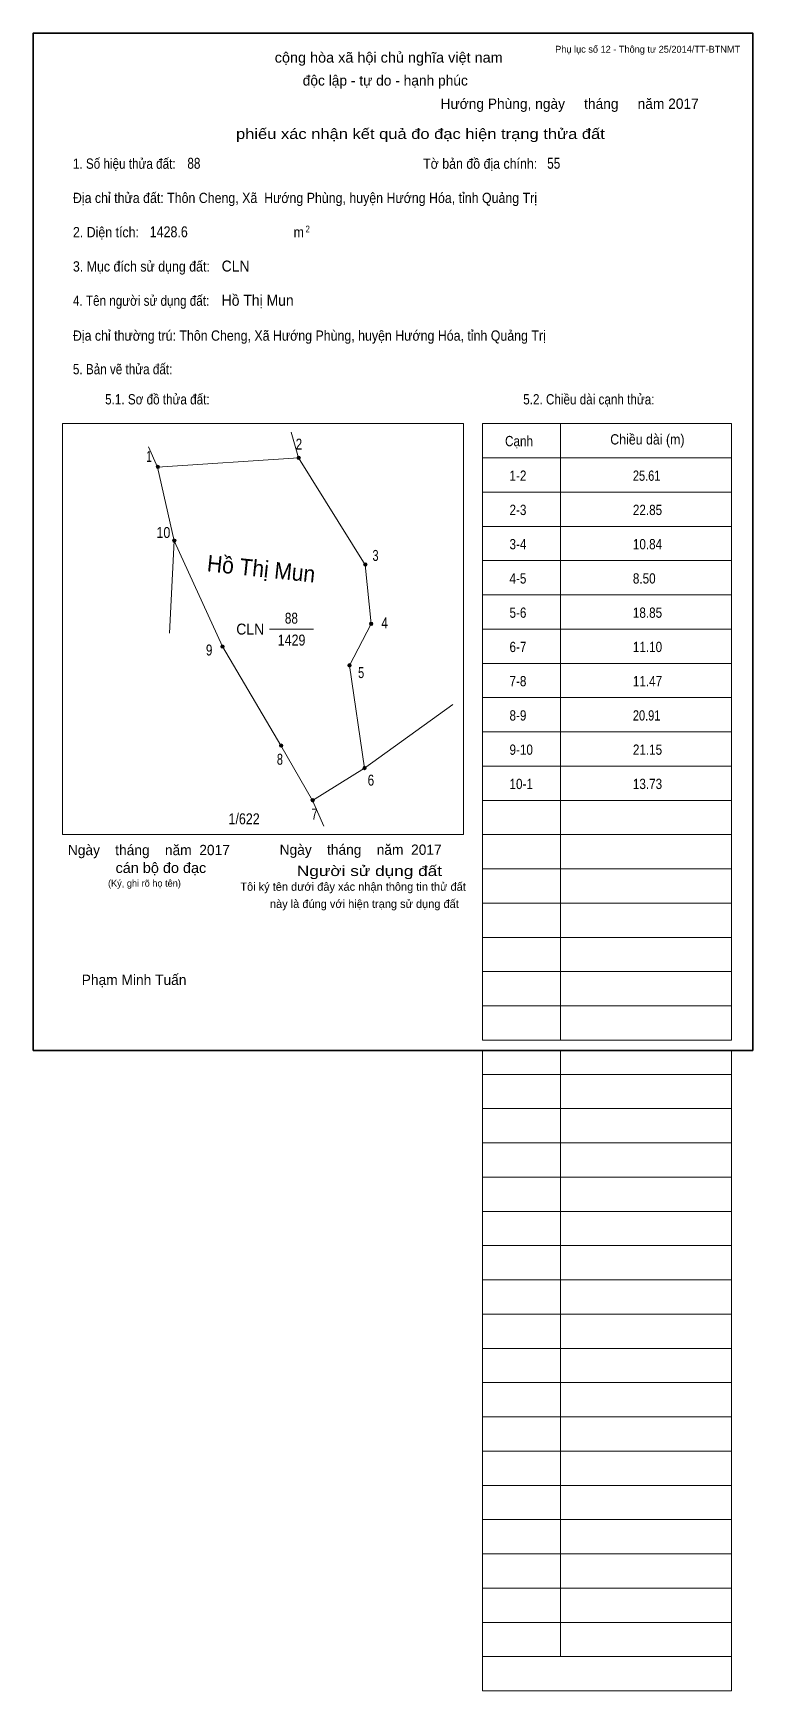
# Model space of a CAD drawing. Header units: centimetres. Extents: x 0 to 21, y -18.7 to 29.7.
import ezdxf
from ezdxf.enums import TextEntityAlignment as Align

# ---------------------------------------------------------------- set-up
doc = ezdxf.new("R2010")
doc.units = ezdxf.units.CM
doc.header["$LTSCALE"] = 0.12
for name, color, linetype in [('2', 7, 'Continuous'), ('30', 7, 'Continuous'), ('34', 7, 'Continuous')]:
    doc.layers.add(name, color=color, linetype=linetype)
for name, color, linetype, lineweight in [('32', 7, 'Continuous', 13), ('33', 7, 'Continuous', 13), ('6', 7, 'Continuous', 13), ('63', 7, 'Continuous', 13)]:
    doc.layers.add(name, color=color, linetype=linetype, lineweight=lineweight)

msp = doc.modelspace()

# ---------------------------------------------------------------- hatches: boundary and pattern name
at = {"layer": '32'}
for points in [[(3.689, 17.0357, 1), (3.589, 17.0357, 1)], [(7.7963, 17.3008, 1), (7.6963, 17.3008, 1)], [(4.1678, 14.8824, 1), (4.0678, 14.8824, 1)], [(9.7423, 14.1865, 1), (9.6423, 14.1865, 1)], [(9.9126, 12.4527, 1), (9.8126, 12.4527, 1)], [(5.5755, 11.789, 1), (5.4755, 11.789, 1)], [(9.2811, 11.241, 1), (9.1811, 11.241, 1)], [(7.2869, 8.8981, 1), (7.1869, 8.8981, 1)], [(9.7198, 8.2441, 1), (9.6198, 8.2441, 1)], [(8.2061, 7.3008, 1), (8.1061, 7.3008, 1)]]:
    msp.add_hatch(color=256, dxfattribs=at).paths.add_polyline_path(points)

# ---------------------------------------------------------------- linework, layer by layer
for centre in [(3.639, 17.0357), (7.7463, 17.3008), (4.1178, 14.8824), (9.6923, 14.1865), (9.8626, 12.4527), (5.5255, 11.789), (9.2311, 11.241), (7.2369, 8.8981), (9.6698, 8.2441), (8.1561, 7.3008)]:
    msp.add_circle(centre, 0.05, dxfattribs=at)
at = {"layer": '33'}
msp.add_line((6.9, 12.3), (8.18, 12.3), dxfattribs=at)
at = {"layer": '6'}
for p, q in [((7.53, 18.05), (7.74, 17.3)), ((7.53, 18.05), (7.74, 17.3)), ((7.53, 18.05), (7.74, 17.3)), ((3.37, 17.62), (3.63, 17.03)), ((3.37, 17.62), (3.63, 17.03)), ((3.37, 17.62), (3.63, 17.03)), ((3.63, 17.03), (7.74, 17.3)), ((3.63, 17.03), (7.74, 17.3)), ((3.63, 17.03), (7.74, 17.3)), ((3.63, 17.03), (4.11, 14.88)), ((3.63, 17.03), (4.11, 14.88)), ((3.63, 17.03), (4.11, 14.88)), ((3.98, 12.18), (4.11, 14.88)), ((3.98, 12.18), (4.11, 14.88)), ((3.98, 12.18), (4.11, 14.88)), ((9.67, 8.24), (12.25, 10.1)), ((9.67, 8.24), (12.25, 10.1)), ((9.67, 8.24), (12.25, 10.1)), ((9.67, 8.24), (8.15, 7.3)), ((9.67, 8.24), (8.15, 7.3)), ((9.67, 8.24), (8.15, 7.3)), ((8.15, 7.3), (8.48, 6.55)), ((8.15, 7.3), (8.48, 6.55)), ((8.15, 7.3), (8.48, 6.55))]:
    msp.add_line(p, q, dxfattribs=at)
for points in [[(7.74, 17.3), (9.69, 14.18), (9.86, 12.45), (9.23, 11.24), (9.67, 8.24)], [(7.74, 17.3), (9.69, 14.18), (9.86, 12.45), (9.23, 11.24), (9.67, 8.24)], [(7.74, 17.3), (9.69, 14.18), (9.86, 12.45), (9.23, 11.24), (9.67, 8.24)], [(4.11, 14.88), (5.52, 11.79), (7.23, 8.9), (8.15, 7.3)], [(4.11, 14.88), (5.52, 11.79), (7.23, 8.9), (8.15, 7.3)], [(4.11, 14.88), (5.52, 11.79), (7.23, 8.9), (8.15, 7.3)]]:
    msp.add_lwpolyline(points, dxfattribs=at)
at = {"layer": '63'}
for p, q in [((0.86, 18.3), (12.56, 18.3)), ((0.86, 6.3), (0.86, 18.3)), ((12.56, 6.3), (12.56, 18.3)), ((13.11, 18.3), (20.38, 18.3)), ((13.11, 0.3), (13.11, 18.3)), ((15.39, 0.3), (15.39, 18.3)), ((20.38, 0.3), (20.38, 18.3)), ((13.11, 17.3), (20.38, 17.3)), ((13.11, 16.3), (20.38, 16.3)), ((13.11, 15.3), (20.38, 15.3)), ((13.11, 14.3), (20.38, 14.3)), ((13.11, 13.3), (20.38, 13.3)), ((13.11, 12.3), (20.38, 12.3)), ((13.11, 11.3), (20.38, 11.3)), ((13.11, 10.3), (20.38, 10.3)), ((13.11, 9.3), (20.38, 9.3)), ((13.11, 8.3), (20.38, 8.3)), ((13.11, 7.3), (20.38, 7.3)), ((0.86, 6.3), (12.56, 6.3)), ((13.11, 6.3), (20.38, 6.3)), ((13.11, 5.3), (20.38, 5.3)), ((13.11, 4.3), (20.38, 4.3)), ((13.11, 3.3), (20.38, 3.3)), ((13.11, 2.3), (20.38, 2.3)), ((13.11, 1.3), (20.38, 1.3)), ((13.11, 0.3), (20.38, 0.3)), ((13.11, -18.7), (13.11, 0)), ((15.39, -17.7), (15.39, 0)), ((20.38, -18.7), (20.38, 0)), ((13.11, -0.7), (20.38, -0.7)), ((13.11, -0.7), (20.38, -0.7)), ((13.11, -1.7), (20.38, -1.7)), ((13.11, -2.7), (20.38, -2.7)), ((13.11, -3.7), (20.38, -3.7)), ((13.11, -4.7), (20.38, -4.7)), ((13.11, -5.7), (20.38, -5.7)), ((13.11, -6.7), (20.38, -6.7)), ((13.11, -7.7), (20.38, -7.7)), ((13.11, -8.7), (20.38, -8.7)), ((13.11, -9.7), (20.38, -9.7)), ((13.11, -10.7), (20.38, -10.7)), ((13.11, -11.7), (20.38, -11.7)), ((13.11, -12.7), (20.38, -12.7)), ((13.11, -13.7), (20.38, -13.7)), ((13.11, -14.7), (20.38, -14.7)), ((13.11, -15.7), (20.38, -15.7)), ((13.11, -16.7), (20.38, -16.7)), ((13.11, -17.7), (20.38, -17.7)), ((13.11, -18.7), (20.38, -18.7))]:
    msp.add_line(p, q, dxfattribs=at)
at = {"layer": '63', "lineweight": 35}
msp.add_lwpolyline([(0, 0), (0, 29.7), (21, 29.7), (21, 0)], close=True, dxfattribs=at)

# ---------------------------------------------------------------- texts
at = {"layer": '2', "width": 0.95}
msp.add_text('Hồ Thị Mun', height=0.482, rotation=354, dxfattribs=at).set_placement((6.6298, 13.824), align=Align.CENTER)
msp.add_text('Hồ Thị Mun', height=0.482, rotation=354, dxfattribs=at).set_placement((6.6298, 13.824), align=Align.CENTER)
msp.add_text('Hồ Thị Mun', height=0.482, rotation=354, dxfattribs=at).set_placement((6.6298, 13.824), align=Align.CENTER)
at = {"layer": '30'}
for s, height, width, p in [('1-2', 0.3, 0.85, (13.9, 16.63)), ('25.61', 0.3, 0.8, (17.5, 16.63)), ('2-3', 0.3, 0.85, (13.9, 15.63)), ('22.85', 0.3, 0.85, (17.5, 15.63)), ('3-4', 0.3, 0.85, (13.9, 14.63)), ('10.84', 0.3, 0.85, (17.5, 14.63)), ('4-5', 0.3, 0.85, (13.9, 13.63)), ('8.50', 0.3, 0.85, (17.5, 13.63)), ('5-6', 0.3, 0.85, (13.9, 12.63)), ('18.85', 0.3, 0.85, (17.5, 12.63)), ('6-7', 0.3, 0.85, (13.9, 11.63)), ('11.10', 0.3, 0.85, (17.5, 11.63)), ('7-8', 0.3, 0.85, (13.9, 10.63)), ('11.47', 0.3, 0.85, (17.5, 10.63)), ('8-9', 0.3, 0.85, (13.9, 9.63)), ('20.91', 0.3, 0.8, (17.5, 9.63)), ('9-10', 0.3, 0.85, (13.9, 8.63)), ('21.15', 0.3, 0.85, (17.5, 8.63)), ('10-1', 0.3, 0.85, (13.9, 7.63)), ('13.73', 0.3, 0.85, (17.5, 7.63)), ('1/622', 0.32, 0.85, (5.7, 6.6))]:
    msp.add_text(s, height=height, dxfattribs=dict(at, width=width)).set_placement(p)
at = {"layer": '32'}
for s, width, p in [('1', 0.65, (3.38, 17.18)), ('2', 0.8, (7.755, 17.54)), ('10', 0.85, (3.8, 14.96)), ('3', 0.75, (9.99, 14.29)), ('4', 0.8, (10.255, 12.32)), ('9', 0.8, (5.135, 11.53)), ('5', 0.75, (9.57, 10.87)), ('8', 0.75, (7.2, 8.34)), ('6', 0.8, (9.855, 7.73)), ('7', 0.75, (8.21, 6.74))]:
    msp.add_text(s, height=0.32, dxfattribs=dict(at, width=width)).set_placement(p, align=Align.CENTER)
at = {"layer": '33'}
for s, width, p in [('88', 0.8, (7.535, 12.46)), ('1429', 0.85, (7.54, 11.82))]:
    msp.add_text(s, height=0.32, dxfattribs=dict(at, width=width)).set_placement(p, align=Align.CENTER)
at = {"layer": '33', "width": 0.95}
msp.add_text('CLN', height=0.32, dxfattribs=at).set_placement((6.74, 12.14), align=Align.RIGHT)
at = {"layer": '34'}
for s, width, p in [('88', 0.8, (4.5, 25.74)), ('55', 0.8, (15, 25.74)), ('1428.6', 0.85, (3.4, 23.74)), ('CLN', 0.95, (5.5, 22.74)), ('Hồ Thị Mun', 0.95, (5.5, 21.74))]:
    msp.add_text(s, height=0.32, dxfattribs=dict(at, width=width)).set_placement(p)
at = {"layer": '63', "width": 1.05}
msp.add_text('cộng hòa xã hội chủ nghĩa việt nam', height=0.3, dxfattribs=at).set_placement((10.375, 28.84), align=Align.CENTER)
at = {"layer": '63'}
for s, height, p in [('Phụ lục số 12 - Thông tư 25/2014/TT-BTNMT', 0.2, (20.63, 29.13)), ('Ngày    tháng    năm  2017', 0.3, (5.74, 5.7)), ('Ngày    tháng    năm  2017', 0.3, (11.92, 5.71)), ('(Ký, ghi rõ họ tên)', 0.2, (4.31, 4.78))]:
    msp.add_text(s, height=height, dxfattribs=at).set_placement(p, align=Align.RIGHT)
for s, height, p in [('độc lập - tự do - hạnh phúc', 0.3, (10.275, 28.17)), ('Hướng Phùng, ngày     tháng     năm 2017', 0.3, (15.655, 27.49)), ('Tôi ký tên dưới đây xác nhận thông tin thử đất', 0.24, (9.335, 4.66)), ('này là đúng với hiện trạng sử dụng đất', 0.24, (9.665, 4.16)), ('Phạm Minh Tuấn', 0.3, (2.945, 1.91))]:
    msp.add_text(s, height=height, dxfattribs=at).set_placement(p, align=Align.CENTER)
for s, width, p in [('phiếu xác nhận kết quả đo đạc hiện trạng thửa đất', 1.2, (16.68, 26.61)), ('cán bộ đo đạc', 1.05, (5.05, 5.18)), ('Người sử dụng đất', 1.25, (11.93, 5.09))]:
    msp.add_text(s, height=0.3, dxfattribs=dict(at, width=width)).set_placement(p, align=Align.RIGHT)
for s, height, width, p in [('1. Số hiệu thửa đất:', 0.3, 0.85, (1.16, 25.74)), ('Tờ bản đồ địa chính:', 0.3, 0.9, (11.38, 25.74)), ('Địa chỉ thửa đất: Thôn Cheng, Xã  Hướng Phùng, huyện Hướng Hóa, tỉnh Quảng Trị', 0.3, 0.9, (1.16, 24.74)), ('2. Diện tích:', 0.3, 0.9, (1.16, 23.74)), ('m', 0.3, 0.9, (7.6, 23.74)), ('2', 0.2, 0.8, (7.95, 23.88)), ('3. Mục đích sử dụng đất:', 0.3, 0.9, (1.16, 22.74)), ('4. Tên người sử dụng đất:', 0.3, 0.85, (1.16, 21.74)), ('Địa chỉ thường trú: Thôn Cheng, Xã Hướng Phùng, huyện Hướng Hóa, tỉnh Quảng Trị', 0.3, 0.9, (1.16, 20.72)), ('5. Bản vẽ thửa đất:', 0.3, 0.85, (1.16, 19.74)), ('5.1. Sơ đồ thửa đất:', 0.3, 0.85, (2.1, 18.86)), ('5.2. Chiều dài cạnh thửa:', 0.3, 0.85, (14.3, 18.86)), ('Cạnh', 0.3, 0.85, (13.77, 17.64)), ('Chiều dài (m)', 0.3, 0.9, (16.84, 17.69))]:
    msp.add_text(s, height=height, dxfattribs=dict(at, width=width)).set_placement(p)

doc.saveas('drawing.dxf')
